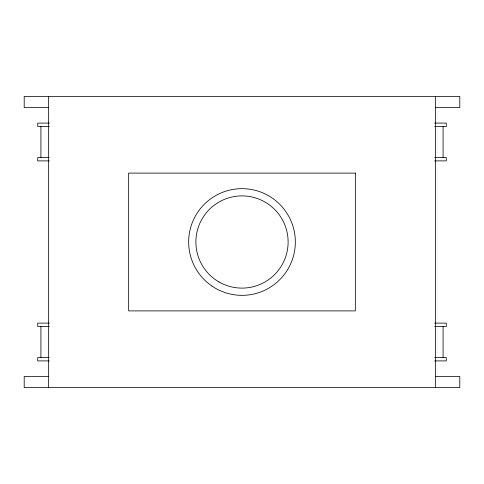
<?xml version="1.0" encoding="UTF-8"?>
<svg xmlns="http://www.w3.org/2000/svg" width="484" height="484" viewBox="0 0 484 484"><rect width="100%" height="100%" fill="white"/><g stroke="black" fill="none" stroke-linecap="round" stroke-linejoin="round"><path stroke-width="0.73" d="M48.642 107.539L24.2 107.539L24.2 96.431L459.8 96.431L459.8 107.539L435.358 107.539M49.307 123.099L37.734 123.099L37.734 126.433L49.307 126.433M434.692 123.099L446.266 123.099L446.266 126.433L434.692 126.433M49.307 157.548L37.734 157.548L37.734 160.882L49.307 160.882M434.692 157.548L446.266 157.548L446.266 160.882L434.692 160.882M49.307 323.118L37.734 323.118L37.734 326.452L49.307 326.452M434.692 323.118L446.266 323.118L446.266 326.452L434.692 326.452M49.307 357.567L37.734 357.567L37.734 360.901L49.307 360.901M434.692 357.567L446.266 357.567L446.266 360.901L434.692 360.901M48.642 376.461L24.2 376.461L24.2 387.569L459.8 387.569L459.8 376.461L435.358 376.461M443.084 126.433L443.084 157.548M443.084 326.452L443.084 357.567M435.358 96.431L435.358 387.569M48.642 96.431L48.642 387.569M40.916 126.433L40.916 157.548M40.916 326.452L40.916 357.567M355.347 173.103L128.653 173.103L128.653 310.897L355.347 310.897L355.347 173.103M218.943 281.936A46.119 46.119 0 0 0 288.119 242A46.119 46.119 0 0 0 218.943 202.064A46.119 46.119 0 0 0 218.943 281.936M211.871 286.014A53.337 53.337 0 0 0 295.186 246.084A53.337 53.337 0 0 0 218.943 193.903A53.337 53.337 0 0 0 211.871 286.014"/></g></svg>
